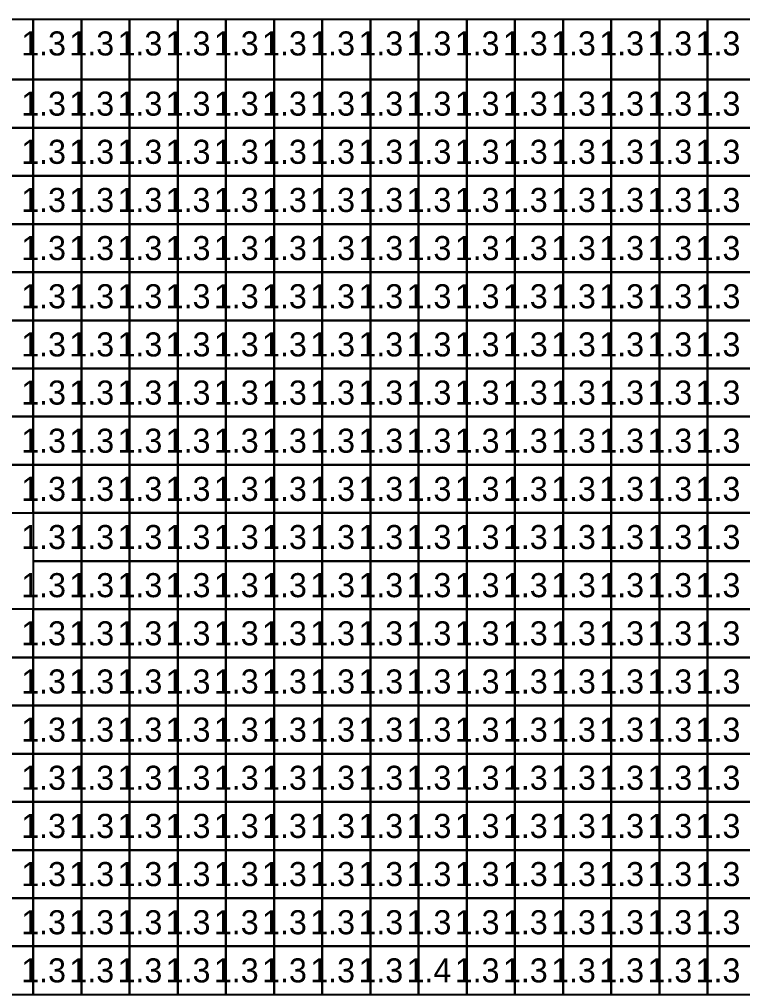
# Model space of a CAD drawing. Header units: metres. Extents: x -0.2 to 36.1, y -0.2 to 14.2.
# Drawn here: x 18.093 to 21.095, y 10.224 to 14.25 of the extents above; entities that cross this region are included whole.
import ezdxf

# ---------------------------------------------------------------- set-up
doc = ezdxf.new("R2010")
doc.units = ezdxf.units.M

msp = doc.modelspace()

# ---------------------------------------------------------------- linework, layer by layer
for points in [[(17.95, 14), (18.15, 14), (18.15, 14.25), (17.95, 14.25)], [(18.15, 14), (18.35, 14), (18.35, 14.25), (18.15, 14.25)], [(18.35, 14), (18.55, 14), (18.55, 14.25), (18.35, 14.25)], [(18.55, 14), (18.75, 14), (18.75, 14.25), (18.55, 14.25)], [(18.75, 14), (18.95, 14), (18.95, 14.25), (18.75, 14.25)], [(18.95, 14), (19.15, 14), (19.15, 14.25), (18.95, 14.25)], [(19.15, 14), (19.35, 14), (19.35, 14.25), (19.15, 14.25)], [(19.35, 14), (19.55, 14), (19.55, 14.25), (19.35, 14.25)], [(19.55, 14), (19.75, 14), (19.75, 14.25), (19.55, 14.25)], [(19.75, 14), (19.95, 14), (19.95, 14.25), (19.75, 14.25)], [(19.95, 14), (20.15, 14), (20.15, 14.25), (19.95, 14.25)], [(20.15, 14), (20.35, 14), (20.35, 14.25), (20.15, 14.25)], [(20.35, 14), (20.55, 14), (20.55, 14.25), (20.35, 14.25)], [(20.55, 14), (20.75, 14), (20.75, 14.25), (20.55, 14.25)], [(20.75, 14), (20.95, 14), (20.95, 14.25), (20.75, 14.25)], [(20.95, 14), (21.15, 14), (21.15, 14.25), (20.95, 14.25)], [(17.95, 13.8), (18.15, 13.8), (18.15, 14), (17.95, 14)], [(18.15, 13.8), (18.35, 13.8), (18.35, 14), (18.15, 14)], [(18.35, 13.8), (18.55, 13.8), (18.55, 14), (18.35, 14)], [(18.55, 13.8), (18.75, 13.8), (18.75, 14), (18.55, 14)], [(18.75, 13.8), (18.95, 13.8), (18.95, 14), (18.75, 14)], [(18.95, 13.8), (19.15, 13.8), (19.15, 14), (18.95, 14)], [(19.15, 13.8), (19.35, 13.8), (19.35, 14), (19.15, 14)], [(19.35, 13.8), (19.55, 13.8), (19.55, 14), (19.35, 14)], [(19.55, 13.8), (19.75, 13.8), (19.75, 14), (19.55, 14)], [(19.75, 13.8), (19.95, 13.8), (19.95, 14), (19.75, 14)], [(19.95, 13.8), (20.15, 13.8), (20.15, 14), (19.95, 14)], [(20.15, 13.8), (20.35, 13.8), (20.35, 14), (20.15, 14)], [(20.35, 13.8), (20.55, 13.8), (20.55, 14), (20.35, 14)], [(20.55, 13.8), (20.75, 13.8), (20.75, 14), (20.55, 14)], [(20.75, 13.8), (20.95, 13.8), (20.95, 14), (20.75, 14)], [(20.95, 13.8), (21.15, 13.8), (21.15, 14), (20.95, 14)], [(17.95, 13.6), (18.15, 13.6), (18.15, 13.8), (17.95, 13.8)], [(18.15, 13.6), (18.35, 13.6), (18.35, 13.8), (18.15, 13.8)], [(18.35, 13.6), (18.55, 13.6), (18.55, 13.8), (18.35, 13.8)], [(18.55, 13.6), (18.75, 13.6), (18.75, 13.8), (18.55, 13.8)], [(18.75, 13.6), (18.95, 13.6), (18.95, 13.8), (18.75, 13.8)], [(18.95, 13.6), (19.15, 13.6), (19.15, 13.8), (18.95, 13.8)], [(19.15, 13.6), (19.35, 13.6), (19.35, 13.8), (19.15, 13.8)], [(19.35, 13.6), (19.55, 13.6), (19.55, 13.8), (19.35, 13.8)], [(19.55, 13.6), (19.75, 13.6), (19.75, 13.8), (19.55, 13.8)], [(19.75, 13.6), (19.95, 13.6), (19.95, 13.8), (19.75, 13.8)], [(19.95, 13.6), (20.15, 13.6), (20.15, 13.8), (19.95, 13.8)], [(20.15, 13.6), (20.35, 13.6), (20.35, 13.8), (20.15, 13.8)], [(20.35, 13.6), (20.55, 13.6), (20.55, 13.8), (20.35, 13.8)], [(20.55, 13.6), (20.75, 13.6), (20.75, 13.8), (20.55, 13.8)], [(20.75, 13.6), (20.95, 13.6), (20.95, 13.8), (20.75, 13.8)], [(20.95, 13.6), (21.15, 13.6), (21.15, 13.8), (20.95, 13.8)], [(17.95, 13.4), (18.15, 13.4), (18.15, 13.6), (17.95, 13.6)], [(18.15, 13.4), (18.35, 13.4), (18.35, 13.6), (18.15, 13.6)], [(18.35, 13.4), (18.55, 13.4), (18.55, 13.6), (18.35, 13.6)], [(18.55, 13.4), (18.75, 13.4), (18.75, 13.6), (18.55, 13.6)], [(18.75, 13.4), (18.95, 13.4), (18.95, 13.6), (18.75, 13.6)], [(18.95, 13.4), (19.15, 13.4), (19.15, 13.6), (18.95, 13.6)], [(19.15, 13.4), (19.35, 13.4), (19.35, 13.6), (19.15, 13.6)], [(19.35, 13.4), (19.55, 13.4), (19.55, 13.6), (19.35, 13.6)], [(19.55, 13.4), (19.75, 13.4), (19.75, 13.6), (19.55, 13.6)], [(19.75, 13.4), (19.95, 13.4), (19.95, 13.6), (19.75, 13.6)], [(19.95, 13.4), (20.15, 13.4), (20.15, 13.6), (19.95, 13.6)], [(20.15, 13.4), (20.35, 13.4), (20.35, 13.6), (20.15, 13.6)], [(20.35, 13.4), (20.55, 13.4), (20.55, 13.6), (20.35, 13.6)], [(20.55, 13.4), (20.75, 13.4), (20.75, 13.6), (20.55, 13.6)], [(20.75, 13.4), (20.95, 13.4), (20.95, 13.6), (20.75, 13.6)], [(20.95, 13.4), (21.15, 13.4), (21.15, 13.6), (20.95, 13.6)], [(17.95, 13.2), (18.15, 13.2), (18.15, 13.4), (17.95, 13.4)], [(18.15, 13.2), (18.35, 13.2), (18.35, 13.4), (18.15, 13.4)], [(18.35, 13.2), (18.55, 13.2), (18.55, 13.4), (18.35, 13.4)], [(18.55, 13.2), (18.75, 13.2), (18.75, 13.4), (18.55, 13.4)], [(18.75, 13.2), (18.95, 13.2), (18.95, 13.4), (18.75, 13.4)], [(18.95, 13.2), (19.15, 13.2), (19.15, 13.4), (18.95, 13.4)], [(19.15, 13.2), (19.35, 13.2), (19.35, 13.4), (19.15, 13.4)], [(19.35, 13.2), (19.55, 13.2), (19.55, 13.4), (19.35, 13.4)], [(19.55, 13.2), (19.75, 13.2), (19.75, 13.4), (19.55, 13.4)], [(19.75, 13.2), (19.95, 13.2), (19.95, 13.4), (19.75, 13.4)], [(19.95, 13.2), (20.15, 13.2), (20.15, 13.4), (19.95, 13.4)], [(20.15, 13.2), (20.35, 13.2), (20.35, 13.4), (20.15, 13.4)], [(20.35, 13.2), (20.55, 13.2), (20.55, 13.4), (20.35, 13.4)], [(20.55, 13.2), (20.75, 13.2), (20.75, 13.4), (20.55, 13.4)], [(20.75, 13.2), (20.95, 13.2), (20.95, 13.4), (20.75, 13.4)], [(20.95, 13.2), (21.15, 13.2), (21.15, 13.4), (20.95, 13.4)], [(17.95, 13), (18.15, 13), (18.15, 13.2), (17.95, 13.2)], [(18.15, 13), (18.35, 13), (18.35, 13.2), (18.15, 13.2)], [(18.35, 13), (18.55, 13), (18.55, 13.2), (18.35, 13.2)], [(18.55, 13), (18.75, 13), (18.75, 13.2), (18.55, 13.2)], [(18.75, 13), (18.95, 13), (18.95, 13.2), (18.75, 13.2)], [(18.95, 13), (19.15, 13), (19.15, 13.2), (18.95, 13.2)], [(19.15, 13), (19.35, 13), (19.35, 13.2), (19.15, 13.2)], [(19.35, 13), (19.55, 13), (19.55, 13.2), (19.35, 13.2)], [(19.55, 13), (19.75, 13), (19.75, 13.2), (19.55, 13.2)], [(19.75, 13), (19.95, 13), (19.95, 13.2), (19.75, 13.2)], [(19.95, 13), (20.15, 13), (20.15, 13.2), (19.95, 13.2)], [(20.15, 13), (20.35, 13), (20.35, 13.2), (20.15, 13.2)], [(20.35, 13), (20.55, 13), (20.55, 13.2), (20.35, 13.2)], [(20.55, 13), (20.75, 13), (20.75, 13.2), (20.55, 13.2)], [(20.75, 13), (20.95, 13), (20.95, 13.2), (20.75, 13.2)], [(20.95, 13), (21.15, 13), (21.15, 13.2), (20.95, 13.2)], [(17.95, 12.8), (18.15, 12.8), (18.15, 13), (17.95, 13)], [(18.15, 12.8), (18.35, 12.8), (18.35, 13), (18.15, 13)], [(18.35, 12.8), (18.55, 12.8), (18.55, 13), (18.35, 13)], [(18.55, 12.8), (18.75, 12.8), (18.75, 13), (18.55, 13)], [(18.75, 12.8), (18.95, 12.8), (18.95, 13), (18.75, 13)], [(18.95, 12.8), (19.15, 12.8), (19.15, 13), (18.95, 13)], [(19.15, 12.8), (19.35, 12.8), (19.35, 13), (19.15, 13)], [(19.35, 12.8), (19.55, 12.8), (19.55, 13), (19.35, 13)], [(19.55, 12.8), (19.75, 12.8), (19.75, 13), (19.55, 13)], [(19.75, 12.8), (19.95, 12.8), (19.95, 13), (19.75, 13)], [(19.95, 12.8), (20.15, 12.8), (20.15, 13), (19.95, 13)], [(20.15, 12.8), (20.35, 12.8), (20.35, 13), (20.15, 13)], [(20.35, 12.8), (20.55, 12.8), (20.55, 13), (20.35, 13)], [(20.55, 12.8), (20.75, 12.8), (20.75, 13), (20.55, 13)], [(20.75, 12.8), (20.95, 12.8), (20.95, 13), (20.75, 13)], [(20.95, 12.8), (21.15, 12.8), (21.15, 13), (20.95, 13)], [(17.95, 12.6), (18.15, 12.6), (18.15, 12.8), (17.95, 12.8)], [(18.15, 12.6), (18.35, 12.6), (18.35, 12.8), (18.15, 12.8)], [(18.35, 12.6), (18.55, 12.6), (18.55, 12.8), (18.35, 12.8)], [(18.55, 12.6), (18.75, 12.6), (18.75, 12.8), (18.55, 12.8)], [(18.75, 12.6), (18.95, 12.6), (18.95, 12.8), (18.75, 12.8)], [(18.95, 12.6), (19.15, 12.6), (19.15, 12.8), (18.95, 12.8)], [(19.15, 12.6), (19.35, 12.6), (19.35, 12.8), (19.15, 12.8)], [(19.35, 12.6), (19.55, 12.6), (19.55, 12.8), (19.35, 12.8)], [(19.55, 12.6), (19.75, 12.6), (19.75, 12.8), (19.55, 12.8)], [(19.75, 12.6), (19.95, 12.6), (19.95, 12.8), (19.75, 12.8)], [(19.95, 12.6), (20.15, 12.6), (20.15, 12.8), (19.95, 12.8)], [(20.15, 12.6), (20.35, 12.6), (20.35, 12.8), (20.15, 12.8)], [(20.35, 12.6), (20.55, 12.6), (20.55, 12.8), (20.35, 12.8)], [(20.55, 12.6), (20.75, 12.6), (20.75, 12.8), (20.55, 12.8)], [(20.75, 12.6), (20.95, 12.6), (20.95, 12.8), (20.75, 12.8)], [(20.95, 12.6), (21.15, 12.6), (21.15, 12.8), (20.95, 12.8)], [(17.95, 12.4), (18.15, 12.4), (18.15, 12.6), (17.95, 12.6)], [(18.15, 12.4), (18.35, 12.4), (18.35, 12.6), (18.15, 12.6)], [(18.35, 12.4), (18.55, 12.4), (18.55, 12.6), (18.35, 12.6)], [(18.55, 12.4), (18.75, 12.4), (18.75, 12.6), (18.55, 12.6)], [(18.75, 12.4), (18.95, 12.4), (18.95, 12.6), (18.75, 12.6)], [(18.95, 12.4), (19.15, 12.4), (19.15, 12.6), (18.95, 12.6)], [(19.15, 12.4), (19.35, 12.4), (19.35, 12.6), (19.15, 12.6)], [(19.35, 12.4), (19.55, 12.4), (19.55, 12.6), (19.35, 12.6)], [(19.55, 12.4), (19.75, 12.4), (19.75, 12.6), (19.55, 12.6)], [(19.75, 12.4), (19.95, 12.4), (19.95, 12.6), (19.75, 12.6)], [(19.95, 12.4), (20.15, 12.4), (20.15, 12.6), (19.95, 12.6)], [(20.15, 12.4), (20.35, 12.4), (20.35, 12.6), (20.15, 12.6)], [(20.35, 12.4), (20.55, 12.4), (20.55, 12.6), (20.35, 12.6)], [(20.55, 12.4), (20.75, 12.4), (20.75, 12.6), (20.55, 12.6)], [(20.75, 12.4), (20.95, 12.4), (20.95, 12.6), (20.75, 12.6)], [(20.95, 12.4), (21.15, 12.4), (21.15, 12.6), (20.95, 12.6)], [(17.95, 12.2), (18.15, 12.2), (18.15, 12.4), (17.95, 12.4)], [(18.15, 12.2), (18.35, 12.2), (18.35, 12.4), (18.15, 12.4)], [(18.35, 12.2), (18.55, 12.2), (18.55, 12.4), (18.35, 12.4)], [(18.55, 12.2), (18.75, 12.2), (18.75, 12.4), (18.55, 12.4)], [(18.75, 12.2), (18.95, 12.2), (18.95, 12.4), (18.75, 12.4)], [(18.95, 12.2), (19.15, 12.2), (19.15, 12.4), (18.95, 12.4)], [(19.15, 12.2), (19.35, 12.2), (19.35, 12.4), (19.15, 12.4)], [(19.35, 12.2), (19.55, 12.2), (19.55, 12.4), (19.35, 12.4)], [(19.55, 12.2), (19.75, 12.2), (19.75, 12.4), (19.55, 12.4)], [(19.75, 12.2), (19.95, 12.2), (19.95, 12.4), (19.75, 12.4)], [(19.95, 12.2), (20.15, 12.2), (20.15, 12.4), (19.95, 12.4)], [(20.15, 12.2), (20.35, 12.2), (20.35, 12.4), (20.15, 12.4)], [(20.35, 12.2), (20.55, 12.2), (20.55, 12.4), (20.35, 12.4)], [(20.55, 12.2), (20.75, 12.2), (20.75, 12.4), (20.55, 12.4)], [(20.75, 12.2), (20.95, 12.2), (20.95, 12.4), (20.75, 12.4)], [(20.95, 12.2), (21.15, 12.2), (21.15, 12.4), (20.95, 12.4)], [(18.15, 12), (18.35, 12), (18.35, 12.2), (18.15, 12.2)], [(18.35, 12), (18.55, 12), (18.55, 12.2), (18.35, 12.2)], [(18.55, 12), (18.75, 12), (18.75, 12.2), (18.55, 12.2)], [(18.75, 12), (18.95, 12), (18.95, 12.2), (18.75, 12.2)], [(18.95, 12), (19.15, 12), (19.15, 12.2), (18.95, 12.2)], [(19.15, 12), (19.35, 12), (19.35, 12.2), (19.15, 12.2)], [(19.35, 12), (19.55, 12), (19.55, 12.2), (19.35, 12.2)], [(19.55, 12), (19.75, 12), (19.75, 12.2), (19.55, 12.2)], [(19.75, 12), (19.95, 12), (19.95, 12.2), (19.75, 12.2)], [(19.95, 12), (20.15, 12), (20.15, 12.2), (19.95, 12.2)], [(20.15, 12), (20.35, 12), (20.35, 12.2), (20.15, 12.2)], [(20.35, 12), (20.55, 12), (20.55, 12.2), (20.35, 12.2)], [(20.55, 12), (20.75, 12), (20.75, 12.2), (20.55, 12.2)], [(20.75, 12), (20.95, 12), (20.95, 12.2), (20.75, 12.2)], [(20.95, 12), (21.15, 12), (21.15, 12.2), (20.95, 12.2)], [(18.15, 11.8), (18.35, 11.8), (18.35, 12), (18.15, 12)], [(18.35, 11.8), (18.55, 11.8), (18.55, 12), (18.35, 12)], [(18.55, 11.8), (18.75, 11.8), (18.75, 12), (18.55, 12)], [(18.75, 11.8), (18.95, 11.8), (18.95, 12), (18.75, 12)], [(18.95, 11.8), (19.15, 11.8), (19.15, 12), (18.95, 12)], [(19.15, 11.8), (19.35, 11.8), (19.35, 12), (19.15, 12)], [(19.35, 11.8), (19.55, 11.8), (19.55, 12), (19.35, 12)], [(19.55, 11.8), (19.75, 11.8), (19.75, 12), (19.55, 12)], [(19.75, 11.8), (19.95, 11.8), (19.95, 12), (19.75, 12)], [(19.95, 11.8), (20.15, 11.8), (20.15, 12), (19.95, 12)], [(20.15, 11.8), (20.35, 11.8), (20.35, 12), (20.15, 12)], [(20.35, 11.8), (20.55, 11.8), (20.55, 12), (20.35, 12)], [(20.55, 11.8), (20.75, 11.8), (20.75, 12), (20.55, 12)], [(20.75, 11.8), (20.95, 11.8), (20.95, 12), (20.75, 12)], [(20.95, 11.8), (21.15, 11.8), (21.15, 12), (20.95, 12)], [(17.95, 11.6), (18.15, 11.6), (18.15, 11.8), (17.95, 11.8)], [(18.15, 11.6), (18.35, 11.6), (18.35, 11.8), (18.15, 11.8)], [(18.35, 11.6), (18.55, 11.6), (18.55, 11.8), (18.35, 11.8)], [(18.55, 11.6), (18.75, 11.6), (18.75, 11.8), (18.55, 11.8)], [(18.75, 11.6), (18.95, 11.6), (18.95, 11.8), (18.75, 11.8)], [(18.95, 11.6), (19.15, 11.6), (19.15, 11.8), (18.95, 11.8)], [(19.15, 11.6), (19.35, 11.6), (19.35, 11.8), (19.15, 11.8)], [(19.35, 11.6), (19.55, 11.6), (19.55, 11.8), (19.35, 11.8)], [(19.55, 11.6), (19.75, 11.6), (19.75, 11.8), (19.55, 11.8)], [(19.75, 11.6), (19.95, 11.6), (19.95, 11.8), (19.75, 11.8)], [(19.95, 11.6), (20.15, 11.6), (20.15, 11.8), (19.95, 11.8)], [(20.15, 11.6), (20.35, 11.6), (20.35, 11.8), (20.15, 11.8)], [(20.35, 11.6), (20.55, 11.6), (20.55, 11.8), (20.35, 11.8)], [(20.55, 11.6), (20.75, 11.6), (20.75, 11.8), (20.55, 11.8)], [(20.75, 11.6), (20.95, 11.6), (20.95, 11.8), (20.75, 11.8)], [(20.95, 11.6), (21.15, 11.6), (21.15, 11.8), (20.95, 11.8)], [(17.95, 11.4), (18.15, 11.4), (18.15, 11.6), (17.95, 11.6)], [(18.15, 11.4), (18.35, 11.4), (18.35, 11.6), (18.15, 11.6)], [(18.35, 11.4), (18.55, 11.4), (18.55, 11.6), (18.35, 11.6)], [(18.55, 11.4), (18.75, 11.4), (18.75, 11.6), (18.55, 11.6)], [(18.75, 11.4), (18.95, 11.4), (18.95, 11.6), (18.75, 11.6)], [(18.95, 11.4), (19.15, 11.4), (19.15, 11.6), (18.95, 11.6)], [(19.15, 11.4), (19.35, 11.4), (19.35, 11.6), (19.15, 11.6)], [(19.35, 11.4), (19.55, 11.4), (19.55, 11.6), (19.35, 11.6)], [(19.55, 11.4), (19.75, 11.4), (19.75, 11.6), (19.55, 11.6)], [(19.75, 11.4), (19.95, 11.4), (19.95, 11.6), (19.75, 11.6)], [(19.95, 11.4), (20.15, 11.4), (20.15, 11.6), (19.95, 11.6)], [(20.15, 11.4), (20.35, 11.4), (20.35, 11.6), (20.15, 11.6)], [(20.35, 11.4), (20.55, 11.4), (20.55, 11.6), (20.35, 11.6)], [(20.55, 11.4), (20.75, 11.4), (20.75, 11.6), (20.55, 11.6)], [(20.75, 11.4), (20.95, 11.4), (20.95, 11.6), (20.75, 11.6)], [(20.95, 11.4), (21.15, 11.4), (21.15, 11.6), (20.95, 11.6)], [(17.95, 11.2), (18.15, 11.2), (18.15, 11.4), (17.95, 11.4)], [(18.15, 11.2), (18.35, 11.2), (18.35, 11.4), (18.15, 11.4)], [(18.35, 11.2), (18.55, 11.2), (18.55, 11.4), (18.35, 11.4)], [(18.55, 11.2), (18.75, 11.2), (18.75, 11.4), (18.55, 11.4)], [(18.75, 11.2), (18.95, 11.2), (18.95, 11.4), (18.75, 11.4)], [(18.95, 11.2), (19.15, 11.2), (19.15, 11.4), (18.95, 11.4)], [(19.15, 11.2), (19.35, 11.2), (19.35, 11.4), (19.15, 11.4)], [(19.35, 11.2), (19.55, 11.2), (19.55, 11.4), (19.35, 11.4)], [(19.55, 11.2), (19.75, 11.2), (19.75, 11.4), (19.55, 11.4)], [(19.75, 11.2), (19.95, 11.2), (19.95, 11.4), (19.75, 11.4)], [(19.95, 11.2), (20.15, 11.2), (20.15, 11.4), (19.95, 11.4)], [(20.15, 11.2), (20.35, 11.2), (20.35, 11.4), (20.15, 11.4)], [(20.35, 11.2), (20.55, 11.2), (20.55, 11.4), (20.35, 11.4)], [(20.55, 11.2), (20.75, 11.2), (20.75, 11.4), (20.55, 11.4)], [(20.75, 11.2), (20.95, 11.2), (20.95, 11.4), (20.75, 11.4)], [(20.95, 11.2), (21.15, 11.2), (21.15, 11.4), (20.95, 11.4)], [(17.95, 11), (18.15, 11), (18.15, 11.2), (17.95, 11.2)], [(18.15, 11), (18.35, 11), (18.35, 11.2), (18.15, 11.2)], [(18.35, 11), (18.55, 11), (18.55, 11.2), (18.35, 11.2)], [(18.55, 11), (18.75, 11), (18.75, 11.2), (18.55, 11.2)], [(18.75, 11), (18.95, 11), (18.95, 11.2), (18.75, 11.2)], [(18.95, 11), (19.15, 11), (19.15, 11.2), (18.95, 11.2)], [(19.15, 11), (19.35, 11), (19.35, 11.2), (19.15, 11.2)], [(19.35, 11), (19.55, 11), (19.55, 11.2), (19.35, 11.2)], [(19.55, 11), (19.75, 11), (19.75, 11.2), (19.55, 11.2)], [(19.75, 11), (19.95, 11), (19.95, 11.2), (19.75, 11.2)], [(19.95, 11), (20.15, 11), (20.15, 11.2), (19.95, 11.2)], [(20.15, 11), (20.35, 11), (20.35, 11.2), (20.15, 11.2)], [(20.35, 11), (20.55, 11), (20.55, 11.2), (20.35, 11.2)], [(20.55, 11), (20.75, 11), (20.75, 11.2), (20.55, 11.2)], [(20.75, 11), (20.95, 11), (20.95, 11.2), (20.75, 11.2)], [(20.95, 11), (21.15, 11), (21.15, 11.2), (20.95, 11.2)], [(17.95, 10.8), (18.15, 10.8), (18.15, 11), (17.95, 11)], [(18.15, 10.8), (18.35, 10.8), (18.35, 11), (18.15, 11)], [(18.35, 10.8), (18.55, 10.8), (18.55, 11), (18.35, 11)], [(18.55, 10.8), (18.75, 10.8), (18.75, 11), (18.55, 11)], [(18.75, 10.8), (18.95, 10.8), (18.95, 11), (18.75, 11)], [(18.95, 10.8), (19.15, 10.8), (19.15, 11), (18.95, 11)], [(19.15, 10.8), (19.35, 10.8), (19.35, 11), (19.15, 11)], [(19.35, 10.8), (19.55, 10.8), (19.55, 11), (19.35, 11)], [(19.55, 10.8), (19.75, 10.8), (19.75, 11), (19.55, 11)], [(19.75, 10.8), (19.95, 10.8), (19.95, 11), (19.75, 11)], [(19.95, 10.8), (20.15, 10.8), (20.15, 11), (19.95, 11)], [(20.15, 10.8), (20.35, 10.8), (20.35, 11), (20.15, 11)], [(20.35, 10.8), (20.55, 10.8), (20.55, 11), (20.35, 11)], [(20.55, 10.8), (20.75, 10.8), (20.75, 11), (20.55, 11)], [(20.75, 10.8), (20.95, 10.8), (20.95, 11), (20.75, 11)], [(20.95, 10.8), (21.15, 10.8), (21.15, 11), (20.95, 11)], [(17.95, 10.6), (18.15, 10.6), (18.15, 10.8), (17.95, 10.8)], [(18.15, 10.6), (18.35, 10.6), (18.35, 10.8), (18.15, 10.8)], [(18.35, 10.6), (18.55, 10.6), (18.55, 10.8), (18.35, 10.8)], [(18.55, 10.6), (18.75, 10.6), (18.75, 10.8), (18.55, 10.8)], [(18.75, 10.6), (18.95, 10.6), (18.95, 10.8), (18.75, 10.8)], [(18.95, 10.6), (19.15, 10.6), (19.15, 10.8), (18.95, 10.8)], [(19.15, 10.6), (19.35, 10.6), (19.35, 10.8), (19.15, 10.8)], [(19.35, 10.6), (19.55, 10.6), (19.55, 10.8), (19.35, 10.8)], [(19.55, 10.6), (19.75, 10.6), (19.75, 10.8), (19.55, 10.8)], [(19.75, 10.6), (19.95, 10.6), (19.95, 10.8), (19.75, 10.8)], [(19.95, 10.6), (20.15, 10.6), (20.15, 10.8), (19.95, 10.8)], [(20.15, 10.6), (20.35, 10.6), (20.35, 10.8), (20.15, 10.8)], [(20.35, 10.6), (20.55, 10.6), (20.55, 10.8), (20.35, 10.8)], [(20.55, 10.6), (20.75, 10.6), (20.75, 10.8), (20.55, 10.8)], [(20.75, 10.6), (20.95, 10.6), (20.95, 10.8), (20.75, 10.8)], [(20.95, 10.6), (21.15, 10.6), (21.15, 10.8), (20.95, 10.8)], [(17.95, 10.4), (18.15, 10.4), (18.15, 10.6), (17.95, 10.6)], [(18.15, 10.4), (18.35, 10.4), (18.35, 10.6), (18.15, 10.6)], [(18.35, 10.4), (18.55, 10.4), (18.55, 10.6), (18.35, 10.6)], [(18.55, 10.4), (18.75, 10.4), (18.75, 10.6), (18.55, 10.6)], [(18.75, 10.4), (18.95, 10.4), (18.95, 10.6), (18.75, 10.6)], [(18.95, 10.4), (19.15, 10.4), (19.15, 10.6), (18.95, 10.6)], [(19.15, 10.4), (19.35, 10.4), (19.35, 10.6), (19.15, 10.6)], [(19.35, 10.4), (19.55, 10.4), (19.55, 10.6), (19.35, 10.6)], [(19.55, 10.4), (19.75, 10.4), (19.75, 10.6), (19.55, 10.6)], [(19.75, 10.4), (19.95, 10.4), (19.95, 10.6), (19.75, 10.6)], [(19.95, 10.4), (20.15, 10.4), (20.15, 10.6), (19.95, 10.6)], [(20.15, 10.4), (20.35, 10.4), (20.35, 10.6), (20.15, 10.6)], [(20.35, 10.4), (20.55, 10.4), (20.55, 10.6), (20.35, 10.6)], [(20.55, 10.4), (20.75, 10.4), (20.75, 10.6), (20.55, 10.6)], [(20.75, 10.4), (20.95, 10.4), (20.95, 10.6), (20.75, 10.6)], [(20.95, 10.4), (21.15, 10.4), (21.15, 10.6), (20.95, 10.6)], [(17.95, 10.2), (18.15, 10.2), (18.15, 10.4), (17.95, 10.4)], [(18.15, 10.2), (18.35, 10.2), (18.35, 10.4), (18.15, 10.4)], [(18.35, 10.2), (18.55, 10.2), (18.55, 10.4), (18.35, 10.4)], [(18.55, 10.2), (18.75, 10.2), (18.75, 10.4), (18.55, 10.4)], [(18.75, 10.2), (18.95, 10.2), (18.95, 10.4), (18.75, 10.4)], [(18.95, 10.2), (19.15, 10.2), (19.15, 10.4), (18.95, 10.4)], [(19.15, 10.2), (19.35, 10.2), (19.35, 10.4), (19.15, 10.4)], [(19.35, 10.2), (19.55, 10.2), (19.55, 10.4), (19.35, 10.4)], [(19.55, 10.2), (19.75, 10.2), (19.75, 10.4), (19.55, 10.4)], [(19.75, 10.2), (19.95, 10.2), (19.95, 10.4), (19.75, 10.4)], [(19.95, 10.2), (20.15, 10.2), (20.15, 10.4), (19.95, 10.4)], [(20.15, 10.2), (20.35, 10.2), (20.35, 10.4), (20.15, 10.4)], [(20.35, 10.2), (20.55, 10.2), (20.55, 10.4), (20.35, 10.4)], [(20.55, 10.2), (20.75, 10.2), (20.75, 10.4), (20.55, 10.4)], [(20.75, 10.2), (20.95, 10.2), (20.95, 10.4), (20.75, 10.4)], [(20.95, 10.2), (21.15, 10.2), (21.15, 10.4), (20.95, 10.4)]]:
    msp.add_3dface(points)

# ---------------------------------------------------------------- texts
at = {"layer": 'TEXT_LAYER'}
for s, p in [('1.3', (18.1, 14.1)), ('1.3', (18.3, 14.1)), ('1.3', (18.5, 14.1)), ('1.3', (18.7, 14.1)), ('1.3', (18.9, 14.1)), ('1.3', (19.1, 14.1)), ('1.3', (19.3, 14.1)), ('1.3', (19.5, 14.1)), ('1.3', (19.7, 14.1)), ('1.3', (19.9, 14.1)), ('1.3', (20.1, 14.1)), ('1.3', (20.3, 14.1)), ('1.3', (20.5, 14.1)), ('1.3', (20.7, 14.1)), ('1.3', (20.9, 14.1)), ('1.3', (18.1, 13.85)), ('1.3', (18.3, 13.85)), ('1.3', (18.5, 13.85)), ('1.3', (18.7, 13.85)), ('1.3', (18.9, 13.85)), ('1.3', (19.1, 13.85)), ('1.3', (19.3, 13.85)), ('1.3', (19.5, 13.85)), ('1.3', (19.7, 13.85)), ('1.3', (19.9, 13.85)), ('1.3', (20.1, 13.85)), ('1.3', (20.3, 13.85)), ('1.3', (20.5, 13.85)), ('1.3', (20.7, 13.85)), ('1.3', (20.9, 13.85)), ('1.3', (18.1, 13.65)), ('1.3', (18.3, 13.65)), ('1.3', (18.5, 13.65)), ('1.3', (18.7, 13.65)), ('1.3', (18.9, 13.65)), ('1.3', (19.1, 13.65)), ('1.3', (19.3, 13.65)), ('1.3', (19.5, 13.65)), ('1.3', (19.7, 13.65)), ('1.3', (19.9, 13.65)), ('1.3', (20.1, 13.65)), ('1.3', (20.3, 13.65)), ('1.3', (20.5, 13.65)), ('1.3', (20.7, 13.65)), ('1.3', (20.9, 13.65)), ('1.3', (18.1, 13.45)), ('1.3', (18.3, 13.45)), ('1.3', (18.5, 13.45)), ('1.3', (18.7, 13.45)), ('1.3', (18.9, 13.45)), ('1.3', (19.1, 13.45)), ('1.3', (19.3, 13.45)), ('1.3', (19.5, 13.45)), ('1.3', (19.7, 13.45)), ('1.3', (19.9, 13.45)), ('1.3', (20.1, 13.45)), ('1.3', (20.3, 13.45)), ('1.3', (20.5, 13.45)), ('1.3', (20.7, 13.45)), ('1.3', (20.9, 13.45)), ('1.3', (18.1, 13.25)), ('1.3', (18.3, 13.25)), ('1.3', (18.5, 13.25)), ('1.3', (18.7, 13.25)), ('1.3', (18.9, 13.25)), ('1.3', (19.1, 13.25)), ('1.3', (19.3, 13.25)), ('1.3', (19.5, 13.25)), ('1.3', (19.7, 13.25)), ('1.3', (19.9, 13.25)), ('1.3', (20.1, 13.25)), ('1.3', (20.3, 13.25)), ('1.3', (20.5, 13.25)), ('1.3', (20.7, 13.25)), ('1.3', (20.9, 13.25)), ('1.3', (18.1, 13.05)), ('1.3', (18.3, 13.05)), ('1.3', (18.5, 13.05)), ('1.3', (18.7, 13.05)), ('1.3', (18.9, 13.05)), ('1.3', (19.1, 13.05)), ('1.3', (19.3, 13.05)), ('1.3', (19.5, 13.05)), ('1.3', (19.7, 13.05)), ('1.3', (19.9, 13.05)), ('1.3', (20.1, 13.05)), ('1.3', (20.3, 13.05)), ('1.3', (20.5, 13.05)), ('1.3', (20.7, 13.05)), ('1.3', (20.9, 13.05)), ('1.3', (18.1, 12.85)), ('1.3', (18.3, 12.85)), ('1.3', (18.5, 12.85)), ('1.3', (18.7, 12.85)), ('1.3', (18.9, 12.85)), ('1.3', (19.1, 12.85)), ('1.3', (19.3, 12.85)), ('1.3', (19.5, 12.85)), ('1.3', (19.7, 12.85)), ('1.3', (19.9, 12.85)), ('1.3', (20.1, 12.85)), ('1.3', (20.3, 12.85)), ('1.3', (20.5, 12.85)), ('1.3', (20.7, 12.85)), ('1.3', (20.9, 12.85)), ('1.3', (18.1, 12.65)), ('1.3', (18.3, 12.65)), ('1.3', (18.5, 12.65)), ('1.3', (18.7, 12.65)), ('1.3', (18.9, 12.65)), ('1.3', (19.1, 12.65)), ('1.3', (19.3, 12.65)), ('1.3', (19.5, 12.65)), ('1.3', (19.7, 12.65)), ('1.3', (19.9, 12.65)), ('1.3', (20.1, 12.65)), ('1.3', (20.3, 12.65)), ('1.3', (20.5, 12.65)), ('1.3', (20.7, 12.65)), ('1.3', (20.9, 12.65)), ('1.3', (18.1, 12.45)), ('1.3', (18.3, 12.45)), ('1.3', (18.5, 12.45)), ('1.3', (18.7, 12.45)), ('1.3', (18.9, 12.45)), ('1.3', (19.1, 12.45)), ('1.3', (19.3, 12.45)), ('1.3', (19.5, 12.45)), ('1.3', (19.7, 12.45)), ('1.3', (19.9, 12.45)), ('1.3', (20.1, 12.45)), ('1.3', (20.3, 12.45)), ('1.3', (20.5, 12.45)), ('1.3', (20.7, 12.45)), ('1.3', (20.9, 12.45)), ('1.3', (18.1, 12.25)), ('1.3', (18.3, 12.25)), ('1.3', (18.5, 12.25)), ('1.3', (18.7, 12.25)), ('1.3', (18.9, 12.25)), ('1.3', (19.1, 12.25)), ('1.3', (19.3, 12.25)), ('1.3', (19.5, 12.25)), ('1.3', (19.7, 12.25)), ('1.3', (19.9, 12.25)), ('1.3', (20.1, 12.25)), ('1.3', (20.3, 12.25)), ('1.3', (20.5, 12.25)), ('1.3', (20.7, 12.25)), ('1.3', (20.9, 12.25)), ('1.3', (18.1, 12.05)), ('1.3', (18.3, 12.05)), ('1.3', (18.5, 12.05)), ('1.3', (18.7, 12.05)), ('1.3', (18.9, 12.05)), ('1.3', (19.1, 12.05)), ('1.3', (19.3, 12.05)), ('1.3', (19.5, 12.05)), ('1.3', (19.7, 12.05)), ('1.3', (19.9, 12.05)), ('1.3', (20.1, 12.05)), ('1.3', (20.3, 12.05)), ('1.3', (20.5, 12.05)), ('1.3', (20.7, 12.05)), ('1.3', (20.9, 12.05)), ('1.3', (18.1, 11.85)), ('1.3', (18.3, 11.85)), ('1.3', (18.5, 11.85)), ('1.3', (18.7, 11.85)), ('1.3', (18.9, 11.85)), ('1.3', (19.1, 11.85)), ('1.3', (19.3, 11.85)), ('1.3', (19.5, 11.85)), ('1.3', (19.7, 11.85)), ('1.3', (19.9, 11.85)), ('1.3', (20.1, 11.85)), ('1.3', (20.3, 11.85)), ('1.3', (20.5, 11.85)), ('1.3', (20.7, 11.85)), ('1.3', (20.9, 11.85)), ('1.3', (18.1, 11.65)), ('1.3', (18.3, 11.65)), ('1.3', (18.5, 11.65)), ('1.3', (18.7, 11.65)), ('1.3', (18.9, 11.65)), ('1.3', (19.1, 11.65)), ('1.3', (19.3, 11.65)), ('1.3', (19.5, 11.65)), ('1.3', (19.7, 11.65)), ('1.3', (19.9, 11.65)), ('1.3', (20.1, 11.65)), ('1.3', (20.3, 11.65)), ('1.3', (20.5, 11.65)), ('1.3', (20.7, 11.65)), ('1.3', (20.9, 11.65)), ('1.3', (18.1, 11.45)), ('1.3', (18.3, 11.45)), ('1.3', (18.5, 11.45)), ('1.3', (18.7, 11.45)), ('1.3', (18.9, 11.45)), ('1.3', (19.1, 11.45)), ('1.3', (19.3, 11.45)), ('1.3', (19.5, 11.45)), ('1.3', (19.7, 11.45)), ('1.3', (19.9, 11.45)), ('1.3', (20.1, 11.45)), ('1.3', (20.3, 11.45)), ('1.3', (20.5, 11.45)), ('1.3', (20.7, 11.45)), ('1.3', (20.9, 11.45)), ('1.3', (18.1, 11.25)), ('1.3', (18.3, 11.25)), ('1.3', (18.5, 11.25)), ('1.3', (18.7, 11.25)), ('1.3', (18.9, 11.25)), ('1.3', (19.1, 11.25)), ('1.3', (19.3, 11.25)), ('1.3', (19.5, 11.25)), ('1.3', (19.7, 11.25)), ('1.3', (19.9, 11.25)), ('1.3', (20.1, 11.25)), ('1.3', (20.3, 11.25)), ('1.3', (20.5, 11.25)), ('1.3', (20.7, 11.25)), ('1.3', (20.9, 11.25)), ('1.3', (18.1, 11.05)), ('1.3', (18.3, 11.05)), ('1.3', (18.5, 11.05)), ('1.3', (18.7, 11.05)), ('1.3', (18.9, 11.05)), ('1.3', (19.1, 11.05)), ('1.3', (19.3, 11.05)), ('1.3', (19.5, 11.05)), ('1.3', (19.7, 11.05)), ('1.3', (19.9, 11.05)), ('1.3', (20.1, 11.05)), ('1.3', (20.3, 11.05)), ('1.3', (20.5, 11.05)), ('1.3', (20.7, 11.05)), ('1.3', (20.9, 11.05)), ('1.3', (18.1, 10.85)), ('1.3', (18.3, 10.85)), ('1.3', (18.5, 10.85)), ('1.3', (18.7, 10.85)), ('1.3', (18.9, 10.85)), ('1.3', (19.1, 10.85)), ('1.3', (19.3, 10.85)), ('1.3', (19.5, 10.85)), ('1.3', (19.7, 10.85)), ('1.3', (19.9, 10.85)), ('1.3', (20.1, 10.85)), ('1.3', (20.3, 10.85)), ('1.3', (20.5, 10.85)), ('1.3', (20.7, 10.85)), ('1.3', (20.9, 10.85)), ('1.3', (18.1, 10.65)), ('1.3', (18.3, 10.65)), ('1.3', (18.5, 10.65)), ('1.3', (18.7, 10.65)), ('1.3', (18.9, 10.65)), ('1.3', (19.1, 10.65)), ('1.3', (19.3, 10.65)), ('1.3', (19.5, 10.65)), ('1.3', (19.7, 10.65)), ('1.3', (19.9, 10.65)), ('1.3', (20.1, 10.65)), ('1.3', (20.3, 10.65)), ('1.3', (20.5, 10.65)), ('1.3', (20.7, 10.65)), ('1.3', (20.9, 10.65)), ('1.3', (18.1, 10.45)), ('1.3', (18.3, 10.45)), ('1.3', (18.5, 10.45)), ('1.3', (18.7, 10.45)), ('1.3', (18.9, 10.45)), ('1.3', (19.1, 10.45)), ('1.3', (19.3, 10.45)), ('1.3', (19.5, 10.45)), ('1.3', (19.7, 10.45)), ('1.3', (19.9, 10.45)), ('1.3', (20.1, 10.45)), ('1.3', (20.3, 10.45)), ('1.3', (20.5, 10.45)), ('1.3', (20.7, 10.45)), ('1.3', (20.9, 10.45)), ('1.3', (18.1, 10.25)), ('1.3', (18.3, 10.25)), ('1.3', (18.5, 10.25)), ('1.3', (18.7, 10.25)), ('1.3', (18.9, 10.25)), ('1.3', (19.1, 10.25)), ('1.3', (19.3, 10.25)), ('1.3', (19.5, 10.25)), ('1.4', (19.7, 10.25)), ('1.3', (19.9, 10.25)), ('1.3', (20.1, 10.25)), ('1.3', (20.3, 10.25)), ('1.3', (20.5, 10.25)), ('1.3', (20.7, 10.25)), ('1.3', (20.9, 10.25))]:
    msp.add_text(s, height=0.1, dxfattribs=at).set_placement(p)

doc.saveas('drawing.dxf')
